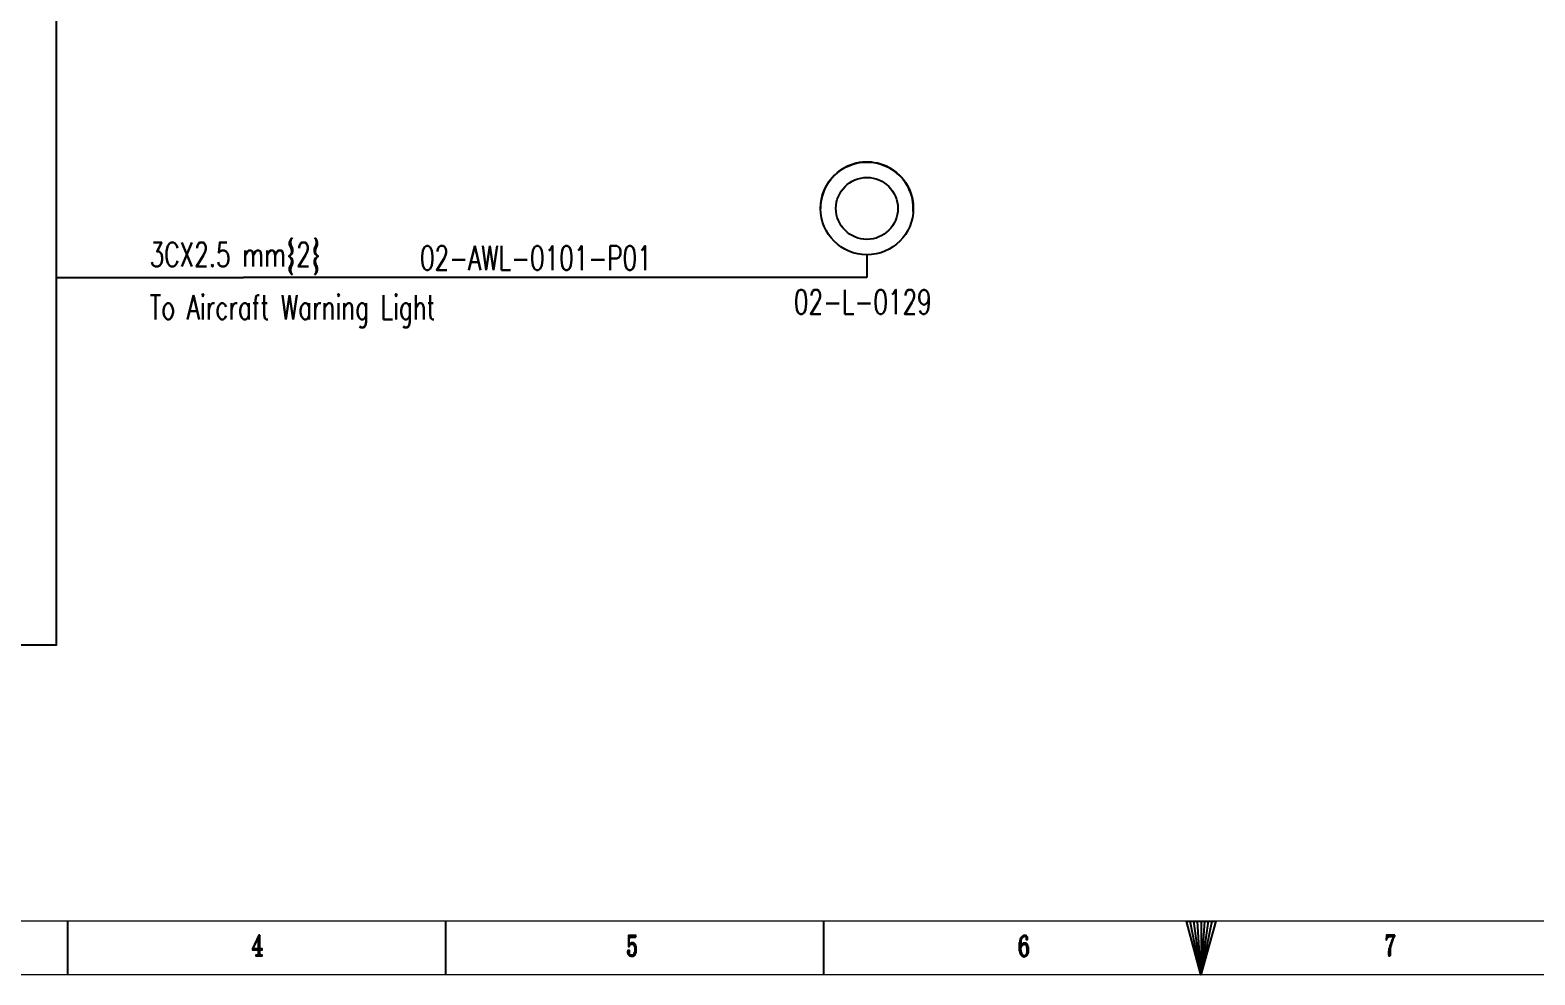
# Model space of a CAD drawing. Header units: inches. Extents: x 35 to 2894, y 23 to 617.
# Drawn here: x 238.1 to 516.9, y 22.8 to 197.9 of the extents above; entities that cross this region are included whole.
import ezdxf

# ---------------------------------------------------------------- set-up
doc = ezdxf.new("R2010")
doc.units = ezdxf.units.IN
doc.header["$MEASUREMENT"] = 0
for name, color, linetype in [('Layer 1', 7, 'Continuous'), ('LGT1', 7, 'Continuous'), ('照明平面设备层', 1, 'Continuous')]:
    doc.layers.add(name, color=color, linetype=linetype)
doc.styles.add('HZTXT', font='simplexs.shx', dxfattribs={"width": 0.7, "bigfont": 'hztxt.shx'})

msp = doc.modelspace()

# ---------------------------------------------------------------- hatches: boundary and pattern name
at = {"layer": 'Layer 1'}
for points in [[(280.67, 30.19), (280.5, 30.19), (279.34, 27.61), (279.34, 27.43), (280.41, 27.43), (280.41, 26.54), (280.32, 26.45), (279.96, 26.45), (279.96, 26.36), (281.12, 26.36), (281.12, 26.45), (280.85, 26.45), (280.76, 26.54), (280.76, 26.63), (280.67, 26.72), (280.67, 27.43), (281.12, 27.43), (281.12, 27.61), (280.67, 27.61), (279.43, 27.61), (280.41, 29.56)], [(280.67, 30.19), (280.41, 29.56), (280.41, 27.61), (279.43, 27.61), (280.67, 27.61)], [(350.42, 30.1), (349, 30.1), (349, 28.05), (349.09, 28.05), (349.17, 28.14), (349.17, 28.23), (349.09, 28.32), (349.17, 29.83), (350.33, 29.83)], [(349.26, 28.59), (349.17, 28.5), (349.17, 28.41), (349.09, 28.32), (349.17, 28.23), (349.26, 28.32), (349.26, 28.41), (349.35, 28.41), (349.44, 28.5), (349.62, 28.5)], [(349.71, 28.76), (349.53, 28.76), (349.44, 28.67), (349.35, 28.67), (349.26, 28.59), (349.62, 28.5), (349.89, 28.5), (349.89, 28.41), (349.98, 28.32), (350.06, 28.23), (350.06, 28.14), (350.15, 28.05), (350.15, 27.07), (350.06, 26.98), (350.06, 26.81), (349.98, 26.72), (349.98, 26.63), (349.89, 26.54), (349.8, 26.45), (349.62, 26.45), (349.17, 26.36), (349.35, 26.36), (349.44, 26.27), (349.89, 26.27), (349.98, 26.36), (350.06, 26.45), (350.15, 26.45), (350.24, 26.54), (350.24, 26.63), (350.33, 26.72), (350.33, 26.9), (350.42, 26.98), (350.42, 28.05), (350.33, 28.14), (350.33, 28.41), (350.24, 28.41), (350.24, 28.5), (350.15, 28.5), (350.15, 28.59), (350.06, 28.67), (349.98, 28.67), (349.89, 28.76)], [(422.48, 30.1), (422.21, 30.1), (422.12, 30.01), (422.03, 30.01), (422.03, 29.92), (421.95, 29.92), (421.86, 29.83), (421.77, 29.74), (421.77, 29.65), (421.68, 29.56), (421.59, 29.48), (421.59, 29.3), (421.5, 29.21), (421.5, 28.85), (421.41, 28.76), (421.41, 28.14), (421.41, 27.96), (421.41, 27.34), (421.5, 27.25), (421.5, 26.9), (421.59, 26.81), (421.59, 26.72), (421.68, 26.72), (421.68, 26.63), (421.77, 26.54), (421.77, 26.45), (421.86, 26.36), (422.3, 26.36), (422.21, 26.36), (422.12, 26.45), (422.03, 26.45), (422.03, 26.54), (421.95, 26.63), (421.86, 26.72), (421.86, 26.9), (421.77, 26.98), (421.77, 27.34), (421.68, 27.52), (421.68, 27.78), (421.77, 27.87), (421.77, 28.05), (421.68, 28.14), (421.68, 28.59), (421.77, 28.67), (421.77, 29.39), (421.86, 29.48), (421.86, 29.56), (421.95, 29.65), (421.95, 29.74), (422.03, 29.83), (422.12, 29.83), (422.21, 29.92), (422.3, 29.92), (422.39, 30.01), (422.75, 30.01), (422.66, 30.01), (422.66, 30.1), (422.57, 30.1)], [(421.95, 28.5), (421.86, 28.41), (421.77, 28.32), (421.77, 28.23), (421.68, 28.14), (421.77, 28.05), (421.86, 28.14), (421.95, 28.23), (422.03, 28.32), (422.12, 28.41), (422.21, 28.41), (422.3, 28.5), (422.39, 28.5)], [(422.39, 28.67), (422.12, 28.67), (422.03, 28.59), (421.95, 28.5), (422.39, 28.5), (422.48, 28.41), (422.57, 28.41), (422.66, 28.32), (422.66, 28.23), (422.75, 28.14), (422.75, 27.96), (422.84, 27.87), (422.84, 26.9), (422.75, 26.81), (422.75, 26.63), (422.66, 26.54), (422.66, 26.45), (422.57, 26.45), (422.48, 26.36), (421.95, 26.36), (421.95, 26.27), (422.12, 26.27), (422.21, 26.18), (422.39, 26.18), (422.48, 26.27), (422.57, 26.27), (422.66, 26.36), (422.75, 26.36), (422.84, 26.45), (422.84, 26.54), (422.92, 26.54), (422.92, 26.63), (423.01, 26.72), (423.01, 26.9), (423.1, 26.98), (423.1, 27.96), (423.01, 28.05), (423.01, 28.23), (422.92, 28.32), (422.92, 28.41), (422.84, 28.5), (422.75, 28.59), (422.66, 28.59), (422.66, 28.67)], [(422.75, 30.01), (422.39, 30.01), (422.48, 30.01), (422.57, 29.92), (422.66, 29.83), (422.66, 29.39), (422.75, 29.39), (422.92, 29.39), (422.92, 29.48), (422.92, 29.83), (422.84, 29.92)], [(490.98, 30.19), (489.47, 30.19), (489.38, 29.3), (489.47, 29.3), (489.47, 29.39), (489.47, 29.48), (489.56, 29.56), (489.56, 29.65), (489.65, 29.74), (489.74, 29.83), (489.82, 29.83), (489.91, 29.92), (490.89, 29.92), (490.98, 30.01)], [(490.89, 29.92), (490.71, 29.92), (490.71, 29.74), (490.63, 29.65), (490.63, 29.48), (490.54, 29.39), (490.45, 29.21), (490.45, 29.12), (490.36, 29.03), (490.36, 28.85), (490.27, 28.76), (490.27, 28.59), (490.18, 28.5), (490.18, 28.32), (490.09, 28.23), (490.09, 28.05), (490, 27.96), (490, 27.7), (489.91, 27.61), (489.91, 27.43), (489.91, 27.34), (489.91, 27.25), (489.82, 27.07), (489.82, 26.54), (489.91, 26.45), (489.91, 26.36), (490, 26.36), (490.09, 26.36), (490.18, 26.45), (490.18, 27.78), (490.27, 27.87), (490.27, 28.23), (490.36, 28.32), (490.36, 28.41), (490.45, 28.59), (490.45, 28.85), (490.54, 28.94), (490.54, 29.03), (490.63, 29.12), (490.63, 29.3), (490.71, 29.39), (490.71, 29.56), (490.8, 29.65), (490.8, 29.74), (490.89, 29.83)], [(349, 27.43), (349, 27.34), (348.91, 27.34), (348.91, 27.25), (348.82, 27.16), (348.82, 26.9), (348.91, 26.81), (348.91, 26.72), (349, 26.63), (349.09, 26.54), (349.09, 26.45), (349.17, 26.36), (349.62, 26.45), (349.35, 26.45), (349.26, 26.54), (349.17, 26.63), (349.09, 26.63), (349.09, 26.72), (349.09, 26.81), (349.17, 26.9), (349.17, 27.34), (349.09, 27.34)]]:
    msp.add_hatch(color=0, dxfattribs=at).paths.add_polyline_path(points)

# ---------------------------------------------------------------- linework, layer by layer
at = {"lineweight": -3}
msp.add_line((393.18, 152.08), (277.7, 152.08), dxfattribs=at)
msp.add_lwpolyline([(172.76, 525.08), (242.95, 525.08), (242.95, 83.92), (172.76, 83.92)], close=True, dxfattribs=at)
at = {"layer": 'Layer 1', "color": 5, "lineweight": 15}
msp.add_lwpolyline([(35.05, 616.81), (875.12, 616.81), (875.12, 22.8), (35.05, 22.8), (35.05, 616.81)], dxfattribs=at)
at = {"layer": 'Layer 1', "color": 0, "lineweight": 9}
msp.add_lwpolyline([(45.01, 606.84), (865.16, 606.84), (865.16, 32.77), (45.01, 32.77), (45.01, 606.84)], dxfattribs=at)
at = {"layer": 'Layer 1', "lineweight": -3}
for points in [[(393.18, 156.26), (393.18, 152.08)], [(242.95, 152.08), (277.7, 152.08)]]:
    msp.add_lwpolyline(points, dxfattribs=at)
at = {"layer": 'Layer 1', "color": 0, "lineweight": -3}
for points in [[(245.09, 32.77), (245.09, 22.8)], [(315.1, 32.77), (315.1, 22.8)], [(385.12, 32.77), (385.12, 22.8)], [(455.04, 22.8), (452.37, 32.77), (457.8, 32.77), (455.04, 22.8), (453.08, 32.77), (453.71, 32.77), (455.04, 22.8), (454.42, 32.77), (455.75, 32.77), (455.04, 22.8), (456.46, 32.77), (457.09, 32.77), (455.04, 22.8)], [(455.13, 32.77), (455.13, 22.8)], [(280.67, 30.19), (280.5, 30.19), (279.34, 27.61), (279.34, 27.43), (280.41, 27.43), (280.41, 26.54), (280.32, 26.45), (279.96, 26.45), (279.96, 26.36), (281.12, 26.36), (281.12, 26.45), (280.85, 26.45), (280.76, 26.54), (280.76, 26.63), (280.67, 26.72), (280.67, 27.43), (281.12, 27.43), (281.12, 27.61), (280.67, 27.61), (279.43, 27.61), (280.41, 29.56), (280.67, 30.19)], [(280.67, 30.19), (280.41, 29.56), (280.41, 27.61), (279.43, 27.61), (280.67, 27.61), (280.67, 30.19)], [(350.42, 30.1), (349, 30.1), (349, 28.05), (349.09, 28.05), (349.17, 28.14), (349.17, 28.23), (349.09, 28.32), (349.17, 29.83), (350.33, 29.83), (350.42, 30.1)], [(349.26, 28.59), (349.17, 28.5), (349.17, 28.41), (349.09, 28.32), (349.17, 28.23), (349.26, 28.32), (349.26, 28.41), (349.35, 28.41), (349.44, 28.5), (349.62, 28.5), (349.26, 28.59)], [(349.71, 28.76), (349.53, 28.76), (349.44, 28.67), (349.35, 28.67), (349.26, 28.59), (349.62, 28.5), (349.89, 28.5), (349.89, 28.41), (349.98, 28.32), (350.06, 28.23), (350.06, 28.14), (350.15, 28.05), (350.15, 27.07), (350.06, 26.98), (350.06, 26.81), (349.98, 26.72), (349.98, 26.63), (349.89, 26.54), (349.8, 26.45), (349.62, 26.45), (349.17, 26.36), (349.35, 26.36), (349.44, 26.27), (349.89, 26.27), (349.98, 26.36), (350.06, 26.45), (350.15, 26.45), (350.24, 26.54), (350.24, 26.63), (350.33, 26.72), (350.33, 26.9), (350.42, 26.98), (350.42, 28.05), (350.33, 28.14), (350.33, 28.41), (350.24, 28.41), (350.24, 28.5), (350.15, 28.5), (350.15, 28.59), (350.06, 28.67), (349.98, 28.67), (349.89, 28.76), (349.71, 28.76)], [(422.48, 30.1), (422.21, 30.1), (422.12, 30.01), (422.03, 30.01), (422.03, 29.92), (421.95, 29.92), (421.86, 29.83), (421.77, 29.74), (421.77, 29.65), (421.68, 29.56), (421.59, 29.48), (421.59, 29.3), (421.5, 29.21), (421.5, 28.85), (421.41, 28.76), (421.41, 28.14), (421.41, 27.96), (421.41, 27.34), (421.5, 27.25), (421.5, 26.9), (421.59, 26.81), (421.59, 26.72), (421.68, 26.72), (421.68, 26.63), (421.77, 26.54), (421.77, 26.45), (421.86, 26.36), (422.3, 26.36), (422.21, 26.36), (422.12, 26.45), (422.03, 26.45), (422.03, 26.54), (421.95, 26.63), (421.86, 26.72), (421.86, 26.9), (421.77, 26.98), (421.77, 27.34), (421.68, 27.52), (421.68, 27.78), (421.77, 27.87), (421.77, 28.05), (421.68, 28.14), (421.68, 28.59), (421.77, 28.67), (421.77, 29.39), (421.86, 29.48), (421.86, 29.56), (421.95, 29.65), (421.95, 29.74), (422.03, 29.83), (422.12, 29.83), (422.21, 29.92), (422.3, 29.92), (422.39, 30.01), (422.75, 30.01), (422.66, 30.01), (422.66, 30.1), (422.57, 30.1), (422.48, 30.1)], [(421.95, 28.5), (421.86, 28.41), (421.77, 28.32), (421.77, 28.23), (421.68, 28.14), (421.77, 28.05), (421.86, 28.14), (421.95, 28.23), (422.03, 28.32), (422.12, 28.41), (422.21, 28.41), (422.3, 28.5), (422.39, 28.5), (421.95, 28.5)], [(422.39, 28.67), (422.12, 28.67), (422.03, 28.59), (421.95, 28.5), (422.39, 28.5), (422.48, 28.41), (422.57, 28.41), (422.66, 28.32), (422.66, 28.23), (422.75, 28.14), (422.75, 27.96), (422.84, 27.87), (422.84, 26.9), (422.75, 26.81), (422.75, 26.63), (422.66, 26.54), (422.66, 26.45), (422.57, 26.45), (422.48, 26.36), (421.95, 26.36), (421.95, 26.27), (422.12, 26.27), (422.21, 26.18), (422.39, 26.18), (422.48, 26.27), (422.57, 26.27), (422.66, 26.36), (422.75, 26.36), (422.84, 26.45), (422.84, 26.54), (422.92, 26.54), (422.92, 26.63), (423.01, 26.72), (423.01, 26.9), (423.1, 26.98), (423.1, 27.96), (423.01, 28.05), (423.01, 28.23), (422.92, 28.32), (422.92, 28.41), (422.84, 28.5), (422.75, 28.59), (422.66, 28.59), (422.66, 28.67), (422.39, 28.67)], [(422.75, 30.01), (422.39, 30.01), (422.48, 30.01), (422.57, 29.92), (422.66, 29.83), (422.66, 29.39), (422.75, 29.39), (422.92, 29.39), (422.92, 29.48), (422.92, 29.83), (422.84, 29.92), (422.75, 30.01)], [(490.98, 30.19), (489.47, 30.19), (489.38, 29.3), (489.47, 29.3), (489.47, 29.39), (489.47, 29.48), (489.56, 29.56), (489.56, 29.65), (489.65, 29.74), (489.74, 29.83), (489.82, 29.83), (489.91, 29.92), (490.89, 29.92), (490.98, 30.01), (490.98, 30.19)], [(490.89, 29.92), (490.71, 29.92), (490.71, 29.74), (490.63, 29.65), (490.63, 29.48), (490.54, 29.39), (490.45, 29.21), (490.45, 29.12), (490.36, 29.03), (490.36, 28.85), (490.27, 28.76), (490.27, 28.59), (490.18, 28.5), (490.18, 28.32), (490.09, 28.23), (490.09, 28.05), (490, 27.96), (490, 27.7), (489.91, 27.61), (489.91, 27.43), (489.91, 27.34), (489.91, 27.25), (489.82, 27.07), (489.82, 26.54), (489.91, 26.45), (489.91, 26.36), (490, 26.36), (490.09, 26.36), (490.18, 26.45), (490.18, 27.78), (490.27, 27.87), (490.27, 28.23), (490.36, 28.32), (490.36, 28.41), (490.45, 28.59), (490.45, 28.85), (490.54, 28.94), (490.54, 29.03), (490.63, 29.12), (490.63, 29.3), (490.71, 29.39), (490.71, 29.56), (490.8, 29.65), (490.8, 29.74), (490.89, 29.83), (490.89, 29.92)], [(349, 27.43), (349, 27.34), (348.91, 27.34), (348.91, 27.25), (348.82, 27.16), (348.82, 26.9), (348.91, 26.81), (348.91, 26.72), (349, 26.63), (349.09, 26.54), (349.09, 26.45), (349.17, 26.36), (349.62, 26.45), (349.35, 26.45), (349.26, 26.54), (349.17, 26.63), (349.09, 26.63), (349.09, 26.72), (349.09, 26.81), (349.17, 26.9), (349.17, 27.34), (349.09, 27.34), (349, 27.43)]]:
    msp.add_lwpolyline(points, dxfattribs=at)
at = {"layer": 'Layer 1', "lineweight": 0}
for points in [[(280.67, 30.19), (280.5, 30.19), (279.34, 27.61), (279.34, 27.43), (280.41, 27.43), (280.41, 26.54), (280.32, 26.45), (279.96, 26.45), (279.96, 26.36), (281.12, 26.36), (281.12, 26.45), (280.85, 26.45), (280.76, 26.54), (280.76, 26.63), (280.67, 26.72), (280.67, 27.43), (281.12, 27.43), (281.12, 27.61), (280.67, 27.61), (279.43, 27.61), (280.41, 29.56), (280.67, 30.19)], [(280.67, 30.19), (280.41, 29.56), (280.41, 27.61), (279.43, 27.61), (280.67, 27.61), (280.67, 30.19)], [(350.42, 30.1), (349, 30.1), (349, 28.05), (349.09, 28.05), (349.17, 28.14), (349.17, 28.23), (349.09, 28.32), (349.17, 29.83), (350.33, 29.83), (350.42, 30.1)], [(349.26, 28.59), (349.17, 28.5), (349.17, 28.41), (349.09, 28.32), (349.17, 28.23), (349.26, 28.32), (349.26, 28.41), (349.35, 28.41), (349.44, 28.5), (349.62, 28.5), (349.26, 28.59)], [(349.71, 28.76), (349.53, 28.76), (349.44, 28.67), (349.35, 28.67), (349.26, 28.59), (349.62, 28.5), (349.89, 28.5), (349.89, 28.41), (349.98, 28.32), (350.06, 28.23), (350.06, 28.14), (350.15, 28.05), (350.15, 27.07), (350.06, 26.98), (350.06, 26.81), (349.98, 26.72), (349.98, 26.63), (349.89, 26.54), (349.8, 26.45), (349.62, 26.45), (349.17, 26.36), (349.35, 26.36), (349.44, 26.27), (349.89, 26.27), (349.98, 26.36), (350.06, 26.45), (350.15, 26.45), (350.24, 26.54), (350.24, 26.63), (350.33, 26.72), (350.33, 26.9), (350.42, 26.98), (350.42, 28.05), (350.33, 28.14), (350.33, 28.41), (350.24, 28.41), (350.24, 28.5), (350.15, 28.5), (350.15, 28.59), (350.06, 28.67), (349.98, 28.67), (349.89, 28.76), (349.71, 28.76)], [(422.48, 30.1), (422.21, 30.1), (422.12, 30.01), (422.03, 30.01), (422.03, 29.92), (421.95, 29.92), (421.86, 29.83), (421.77, 29.74), (421.77, 29.65), (421.68, 29.56), (421.59, 29.48), (421.59, 29.3), (421.5, 29.21), (421.5, 28.85), (421.41, 28.76), (421.41, 28.14), (421.41, 27.96), (421.41, 27.34), (421.5, 27.25), (421.5, 26.9), (421.59, 26.81), (421.59, 26.72), (421.68, 26.72), (421.68, 26.63), (421.77, 26.54), (421.77, 26.45), (421.86, 26.36), (422.3, 26.36), (422.21, 26.36), (422.12, 26.45), (422.03, 26.45), (422.03, 26.54), (421.95, 26.63), (421.86, 26.72), (421.86, 26.9), (421.77, 26.98), (421.77, 27.34), (421.68, 27.52), (421.68, 27.78), (421.77, 27.87), (421.77, 28.05), (421.68, 28.14), (421.68, 28.59), (421.77, 28.67), (421.77, 29.39), (421.86, 29.48), (421.86, 29.56), (421.95, 29.65), (421.95, 29.74), (422.03, 29.83), (422.12, 29.83), (422.21, 29.92), (422.3, 29.92), (422.39, 30.01), (422.75, 30.01), (422.66, 30.01), (422.66, 30.1), (422.57, 30.1), (422.48, 30.1)], [(421.95, 28.5), (421.86, 28.41), (421.77, 28.32), (421.77, 28.23), (421.68, 28.14), (421.77, 28.05), (421.86, 28.14), (421.95, 28.23), (422.03, 28.32), (422.12, 28.41), (422.21, 28.41), (422.3, 28.5), (422.39, 28.5), (421.95, 28.5)], [(422.39, 28.67), (422.12, 28.67), (422.03, 28.59), (421.95, 28.5), (422.39, 28.5), (422.48, 28.41), (422.57, 28.41), (422.66, 28.32), (422.66, 28.23), (422.75, 28.14), (422.75, 27.96), (422.84, 27.87), (422.84, 26.9), (422.75, 26.81), (422.75, 26.63), (422.66, 26.54), (422.66, 26.45), (422.57, 26.45), (422.48, 26.36), (421.95, 26.36), (421.95, 26.27), (422.12, 26.27), (422.21, 26.18), (422.39, 26.18), (422.48, 26.27), (422.57, 26.27), (422.66, 26.36), (422.75, 26.36), (422.84, 26.45), (422.84, 26.54), (422.92, 26.54), (422.92, 26.63), (423.01, 26.72), (423.01, 26.9), (423.1, 26.98), (423.1, 27.96), (423.01, 28.05), (423.01, 28.23), (422.92, 28.32), (422.92, 28.41), (422.84, 28.5), (422.75, 28.59), (422.66, 28.59), (422.66, 28.67), (422.39, 28.67)], [(422.75, 30.01), (422.39, 30.01), (422.48, 30.01), (422.57, 29.92), (422.66, 29.83), (422.66, 29.39), (422.75, 29.39), (422.92, 29.39), (422.92, 29.48), (422.92, 29.83), (422.84, 29.92), (422.75, 30.01)], [(490.98, 30.19), (489.47, 30.19), (489.38, 29.3), (489.47, 29.3), (489.47, 29.39), (489.47, 29.48), (489.56, 29.56), (489.56, 29.65), (489.65, 29.74), (489.74, 29.83), (489.82, 29.83), (489.91, 29.92), (490.89, 29.92), (490.98, 30.01), (490.98, 30.19)], [(490.89, 29.92), (490.71, 29.92), (490.71, 29.74), (490.63, 29.65), (490.63, 29.48), (490.54, 29.39), (490.45, 29.21), (490.45, 29.12), (490.36, 29.03), (490.36, 28.85), (490.27, 28.76), (490.27, 28.59), (490.18, 28.5), (490.18, 28.32), (490.09, 28.23), (490.09, 28.05), (490, 27.96), (490, 27.7), (489.91, 27.61), (489.91, 27.43), (489.91, 27.34), (489.91, 27.25), (489.82, 27.07), (489.82, 26.54), (489.91, 26.45), (489.91, 26.36), (490, 26.36), (490.09, 26.36), (490.18, 26.45), (490.18, 27.78), (490.27, 27.87), (490.27, 28.23), (490.36, 28.32), (490.36, 28.41), (490.45, 28.59), (490.45, 28.85), (490.54, 28.94), (490.54, 29.03), (490.63, 29.12), (490.63, 29.3), (490.71, 29.39), (490.71, 29.56), (490.8, 29.65), (490.8, 29.74), (490.89, 29.83), (490.89, 29.92)], [(349, 27.43), (349, 27.34), (348.91, 27.34), (348.91, 27.25), (348.82, 27.16), (348.82, 26.9), (348.91, 26.81), (348.91, 26.72), (349, 26.63), (349.09, 26.54), (349.09, 26.45), (349.17, 26.36), (349.62, 26.45), (349.35, 26.45), (349.26, 26.54), (349.17, 26.63), (349.09, 26.63), (349.09, 26.72), (349.09, 26.81), (349.17, 26.9), (349.17, 27.34), (349.09, 27.34), (349, 27.43)]]:
    msp.add_lwpolyline(points, dxfattribs=at)
at = {"layer": '照明平面设备层', "color": 1, "linetype": 'Continuous'}
for radius in [8.6, 5.74]:
    msp.add_circle((393.18, 164.87), radius, dxfattribs=at)
msp.add_arc((393.18, 164.87), 8.6, 356.0835, 180, dxfattribs=at)

# ---------------------------------------------------------------- texts
at = {"layer": 'LGT1', "color": 7, "lineweight": -3, "style": 'HZTXT', "width": 0.7}
for s, p in [('3CX2.5 mm{2}', (260.3, 154.08)), ('02-AWL-0101-P01', (310.38, 153.43)), ('To Aircraft Warning Light', (260.3, 144.3))]:
    msp.add_text(s, height=4.5, dxfattribs=at).set_placement(p)
at = {"layer": 'LGT1', "lineweight": -3, "style": 'HZTXT', "width": 0.7}
msp.add_text('02-L-0129', height=4.5, dxfattribs=at).set_placement((379.66, 145.29))

doc.saveas('drawing.dxf')
